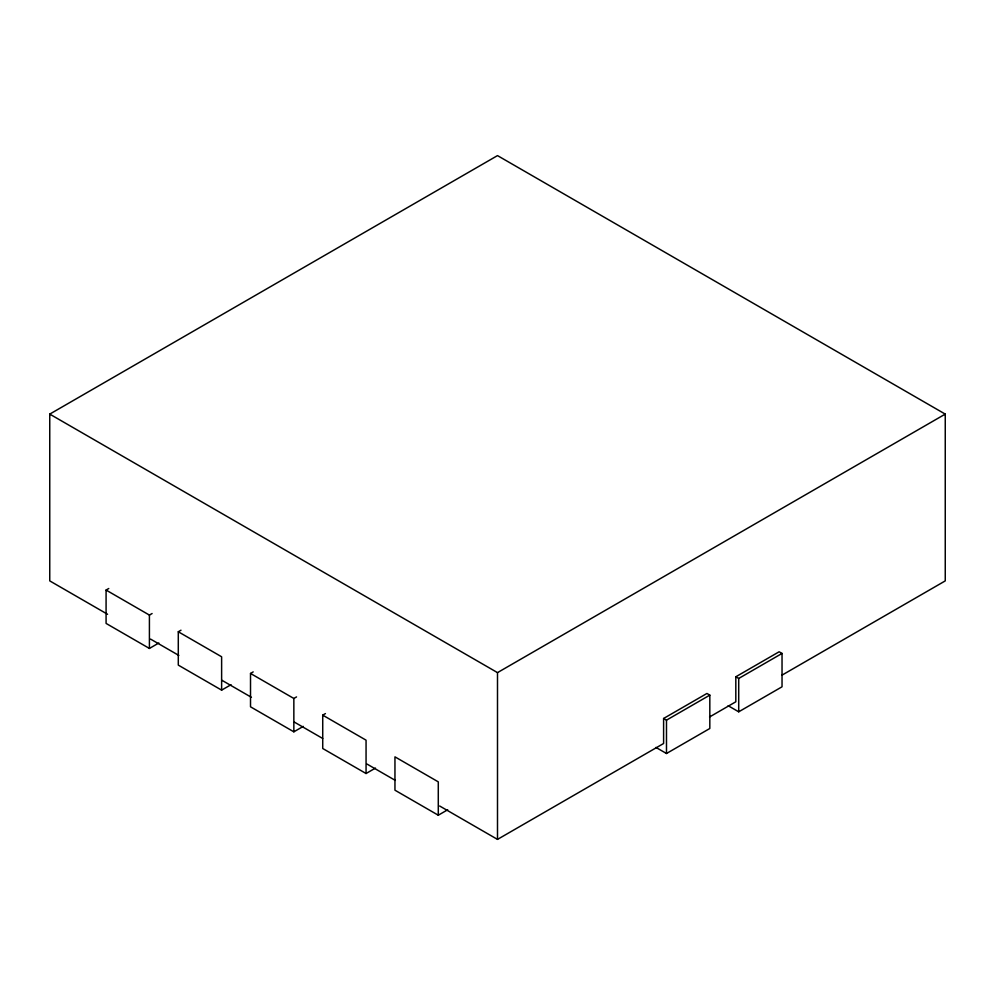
<?xml version="1.0" encoding="UTF-8"?>
<svg xmlns="http://www.w3.org/2000/svg" width="995" height="995" viewBox="0 0 995 995"><rect width="100%" height="100%" fill="white"/><g stroke="black" fill="none" stroke-linecap="round" stroke-linejoin="round"><path stroke-width="1.49" d="M107.572 614.276L49.75 580.893L49.75 414.107L497.5 155.606L945.25 414.107L945.25 580.893L781.834 675.244M158.827 642.994L149.412 648.442L106.079 623.417L106.079 590.06L108.766 588.505M106.079 590.06L149.412 615.084L152.098 613.529M231.051 684.697L221.624 690.132L178.292 665.108L178.292 631.763L180.99 630.208M303.264 726.387L293.848 731.822L250.516 706.811L250.516 673.453L253.203 671.899M250.516 673.453L293.848 698.465L296.535 696.91M375.488 768.078L366.06 773.513L322.728 748.501L322.728 715.144L325.427 713.589M49.75 414.107L497.5 672.62L945.25 414.107M438.285 815.216L438.285 781.859L394.953 756.847L394.953 790.192L438.285 815.216L447.7 809.768M439.678 806.012L497.5 839.394L663.603 743.501L663.603 718.477L706.935 693.465L709.821 695.132L709.821 728.489L666.488 753.501L655.941 747.419M709.559 716.972L735.815 701.798L735.815 676.787L779.147 651.775L782.033 653.441L782.033 686.799L738.713 711.811L728.166 705.729M663.603 718.477L666.488 720.144L709.821 695.132M735.815 676.787L738.713 678.453L782.033 653.441M178.292 631.763L221.624 656.775L221.624 690.132M322.728 715.144L366.06 740.168L366.06 773.513M150.593 639.113L178.826 655.419M221.86 680.257L251.436 697.333M294.47 722.171L322.703 738.477M367.08 764.098L395.313 780.403M738.713 678.453L738.713 711.811M666.488 720.144L666.488 753.501M497.5 672.62L497.5 839.394M293.848 698.465L293.848 731.822M149.412 615.084L149.412 648.442"/></g></svg>
